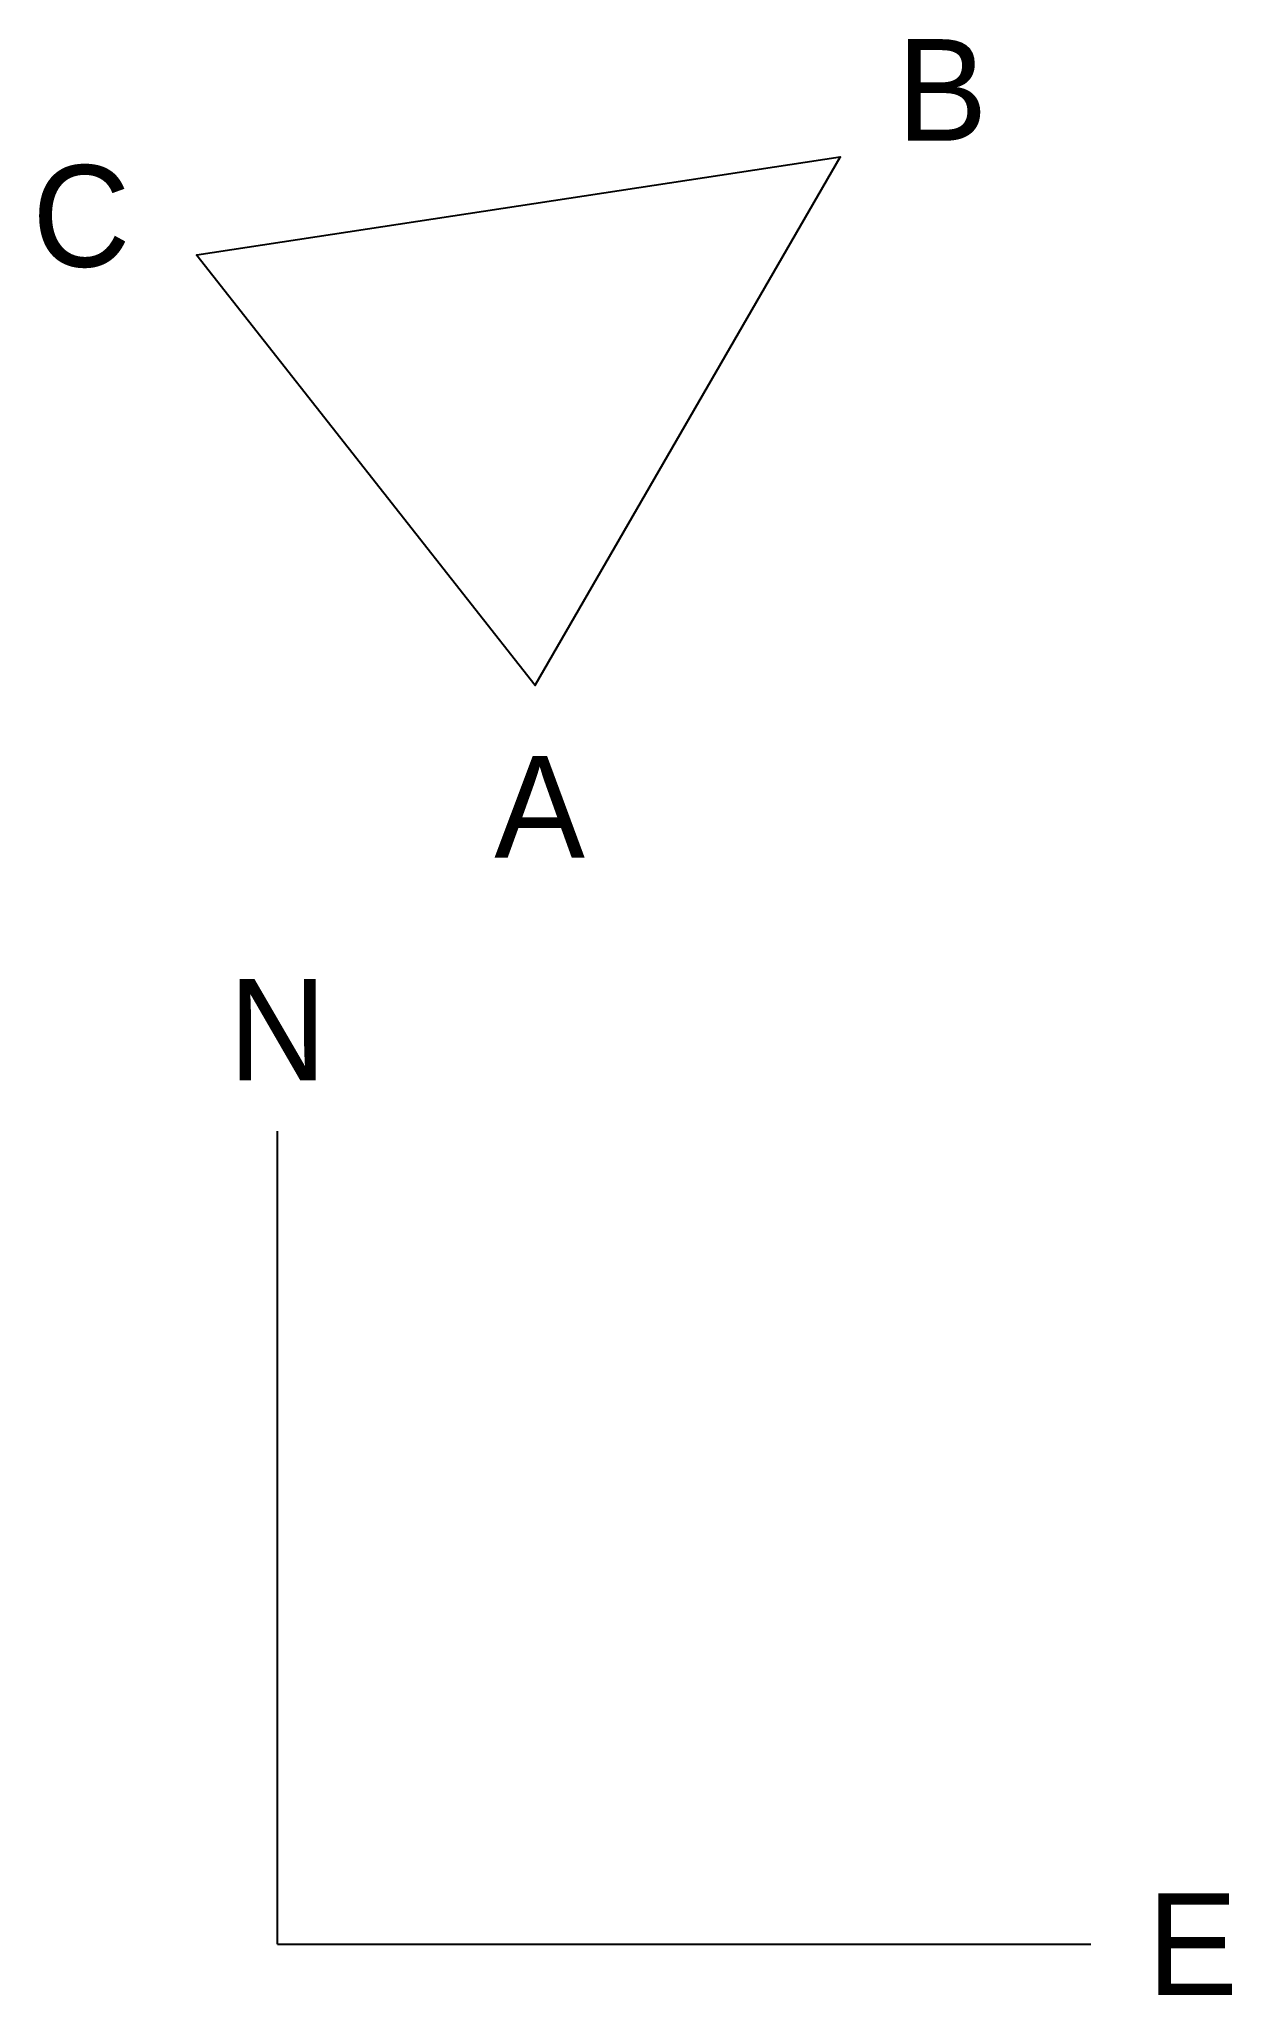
# Model space of a CAD drawing. Header units: metres. Extents: x -1.17 to 4.69, y -0.25 to 9.37.
import ezdxf
from ezdxf.enums import TextEntityAlignment as Align

# ---------------------------------------------------------------- set-up
doc = ezdxf.new("R2010")
doc.units = ezdxf.units.M
for name, color, linetype in [('EJES', 8, 'Continuous'), ('ETIQUETAS', 3, 'Continuous'), ('PARCELA', 7, 'Continuous'), ('VERTICES', 1, 'Continuous')]:
    doc.layers.add(name, color=color, linetype=linetype)

msp = doc.modelspace()

# ---------------------------------------------------------------- linework, layer by layer
at = {"layer": 'EJES'}
for q in [(0, 4), (4, 0)]:
    msp.add_line((0, 0), q, dxfattribs=at)
at = {"layer": 'PARCELA'}
msp.add_lwpolyline([(1.2679, 6.1962), (2.7679, 8.7942), (-0.3971, 8.3122)], close=True, dxfattribs=at)
at = {"layer": 'VERTICES'}
for p in [(2.7679, 8.7942), (-0.3971, 8.3122), (1.2679, 6.1962)]:
    msp.add_point(p, dxfattribs=at)

# ---------------------------------------------------------------- texts
at = {"layer": 'EJES'}
for s, p in [('N', (0, 4.5)), ('E', (4.5, 0))]:
    msp.add_text(s, height=0.5, dxfattribs=at).set_placement(p, align=Align.MIDDLE_CENTER)
at = {"layer": 'ETIQUETAS'}
for s, p in [('B', (3.2687, 9.1248)), ('C', (-0.9655, 8.5044)), ('A', (1.2889, 5.5965))]:
    msp.add_text(s, height=0.5, dxfattribs=at).set_placement(p, align=Align.MIDDLE_CENTER)

doc.saveas('drawing.dxf')
